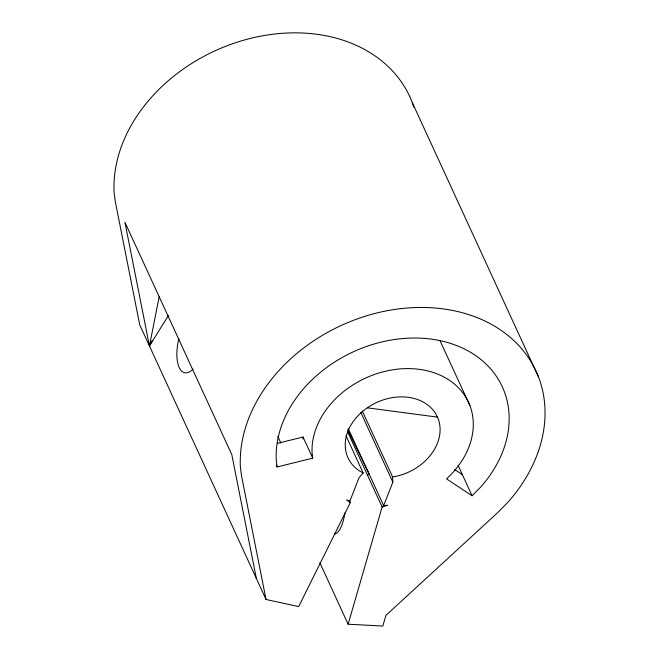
<?xml version="1.0" encoding="UTF-8"?>
<svg xmlns="http://www.w3.org/2000/svg" width="659" height="659" viewBox="0 0 659 659"><rect width="100%" height="100%" fill="white"/><g stroke="black" fill="none" stroke-linecap="round" stroke-linejoin="round"><path stroke-width="0.99" d="M302.967 439.051L303.033 437.032L277.307 443.383M159.19 296.641L149.445 346L124.913 222.248L231.795 454.611L256.326 578.363M346.057 435.854L363.158 473.03L359.056 477.651L349.855 501.128L350.226 502.743L298.684 606.585L266.038 599.492L241.507 475.74L240.378 466.811A157.905 123.068 -24.7 0 1 442.972 308.865A157.905 123.068 -24.7 0 1 507.883 502.298L497.627 512.669L385.919 615.391L382.821 626.05L348.117 624.213L382.129 506.969L383.662 505.61L392.863 482.141L392.607 476.935L362.252 410.944M152.18 340.497L149.445 346L168.44 315.472M472.075 495.766L480.749 486.985A120.729 94.089 -24.7 0 0 431.126 339.105A120.729 94.089 -24.7 0 0 276.236 459.858L277.134 466.951L312.753 458.153L312.086 452.906A83.545 65.109 -24.7 0 1 424.001 370.111A83.545 65.109 -24.7 0 1 446.522 478.862L472.075 495.766L458.071 465.312M348.158 428.424L383.662 505.61L387.533 505.288L382.129 506.969L367.557 475.287L369.089 473.928L347.754 429.907M392.607 476.935L397.55 475.979A49.153 38.304 -24.7 0 0 438.087 418.589L436.019 414.247A49.153 38.304 -24.7 0 0 370.737 405.59L365.638 408.984A49.153 38.304 -24.7 0 0 359.419 470.921L363.158 473.03M367.36 407.83L437.387 417.122M349.855 501.128L346.601 499.86L350.226 502.743M454.694 469.57L462.363 474.645M412.303 102.623L538.609 377.236M439.924 340.464L469.875 405.516M360.794 412.427L392.863 482.141M303.033 437.032L312.753 458.153M277.851 436.439L280.841 442.947M276.286 465.114L277.134 466.951M319.879 562.794L348.117 624.213M266.038 599.492L139.733 324.871L115.201 201.119L114.073 192.197A157.905 123.068 -24.7 0 1 244.094 40.084A157.905 123.068 -24.7 0 1 413.91 107.186M347.474 431.464L367.557 475.287M344.904 512.949A29.688 10.404 -87 0 1 334.525 534.103M192.98 369.139A29.688 12.925 -77.7 0 1 179.182 367.475A29.688 12.925 -77.7 0 1 178.918 338.553"/></g></svg>
